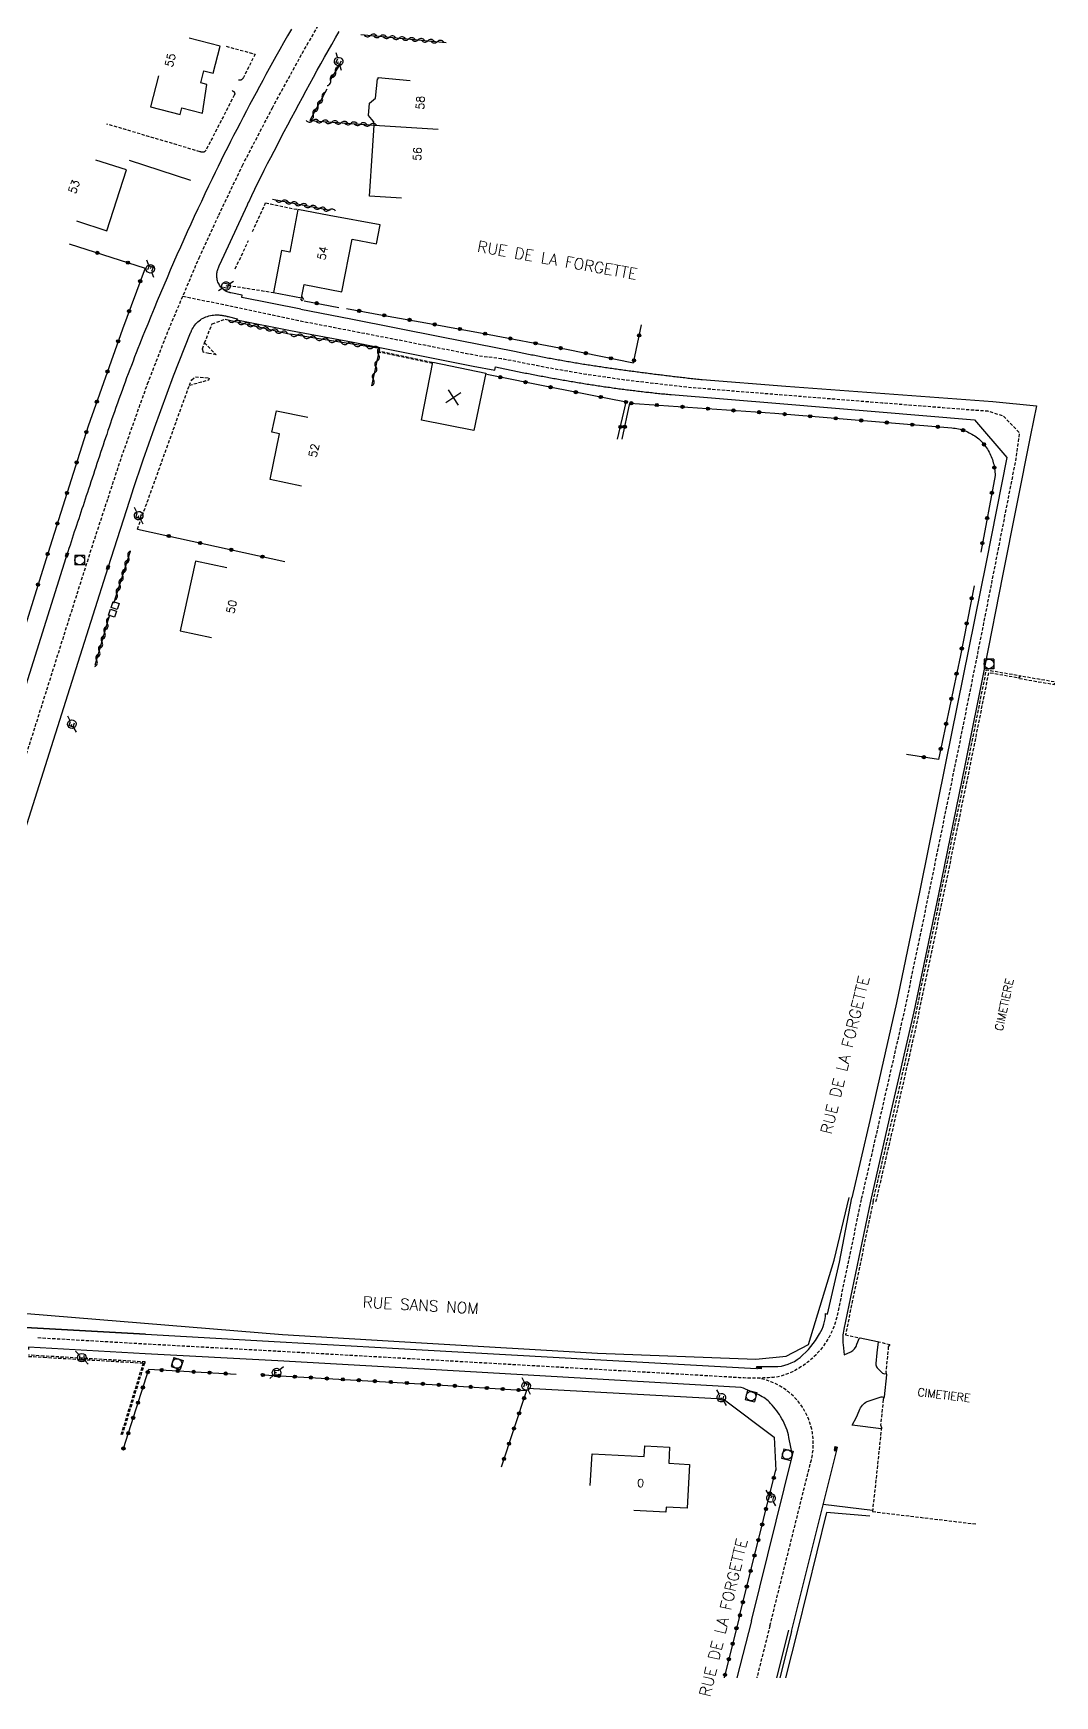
# Model space of a CAD drawing. Header units: millimetres. Extents: x 105000 to 106000, y 137997 to 139000.
# Drawn here: x 105215.8 to 105375.3, y 137997.2 to 138256.8 of the extents above; entities that cross this region are included whole.
import ezdxf
from ezdxf.enums import TextEntityAlignment as Align

# ---------------------------------------------------------------- set-up
doc = ezdxf.new("R2010")
doc.units = ezdxf.units.MM
doc.linetypes.add('DASHED', pattern=[0.75, 0.5, -0.25])
doc.layers.get('0').update_dxf_attribs({"linetype": 'CONTINUOUS'})
for name, color, linetype in [('W0001', 6, 'DASHED'), ('W0008', 7, 'CONTINUOUS'), ('W0100', 7, 'CONTINUOUS'), ('W0112', 1, 'DASHED'), ('W0310', 3, 'CONTINUOUS'), ('W0322', 7, 'CONTINUOUS'), ('W0330', 7, 'CONTINUOUS'), ('W0334', 7, 'CONTINUOUS'), ('W0400', 7, 'CONTINUOUS'), ('W0420', 7, 'CONTINUOUS'), ('W0471', 7, 'CONTINUOUS'), ('W0984', 7, 'CONTINUOUS'), ('W0989', 7, 'CONTINUOUS'), ('W0991', 7, 'CONTINUOUS'), ('W1102', 7, 'CONTINUOUS')]:
    doc.layers.add(name, color=color, linetype=linetype)
doc.styles.get("Standard").update_dxf_attribs({"font": 'romans.shx', "width": 0.85})

# ---------------------------------------------------------------- blocks, each defined once
blk = doc.blocks.new('t310o')
at = {"color": 0, "linetype": 'Continuous'}
for centre, start, end in [((-0.5, 0.38), 216.8699, 323.1304), ((0.5, -0.37), 36.8699, 143.1303)]:
    blk.add_arc(centre, 0.625, start, end, dxfattribs=at)
blk = doc.blocks.new('t322o')
at = {"color": 0, "linetype": 'Continuous'}
for radius in [0.25, 0.15]:
    blk.add_circle((0, 0), radius, dxfattribs=at)
blk = doc.blocks.new('T471')
for p, q in [((-0.333334, 0.333334), (-0.333334, -0.333334)), ((-0.333334, 0.333334), (0.333334, 0.333334)), ((-0.333334, 0), (0, 0)), ((0.500001, 0.500001), (1.000002, 1.000002)), ((-0.500001, -0.500001), (-1.000002, -1.000002)), ((-0.333334, -0.333334), (0.333334, -0.333334))]:
    blk.add_line(p, q)
blk.add_ellipse((0, 0), major_axis=(0.471405, 0.471405), ratio=1, start_param=5.4977871438, end_param=11.780972451)
blk = doc.blocks.new('t112o')
at = {"color": 0, "linetype": 'Continuous'}
for p, q in [((-0.5, 0.5), (0.5, 0.5)), ((-0.5, -0.5), (-0.5, 0.5)), ((0.5, 0.5), (0.5, -0.5)), ((0.5, -0.5), (-0.5, -0.5))]:
    blk.add_line(p, q, dxfattribs=at)
blk = doc.blocks.new('T400')
for p, q in [((-0.15, 0.3), (0.15, 0.3)), ((-0.15, -0.25), (-0.15, 0.3)), ((-0.15, 0.15), (0.15, 0.15)), ((-0.15, 0), (0.15, 0)), ((0.15, 0.3), (0.15, -0.25)), ((-0.15, -0.15), (0.15, -0.15)), ((-0.15, -0.25), (-0.15, -0.3)), ((-0.15, -0.3), (0.15, -0.3)), ((0.15, -0.3), (0.15, -0.25))]:
    blk.add_line(p, q)
blk = doc.blocks.new('T420')
for p, q in [((0.75, 0.75), (-0.75, 0.75)), ((-0.75, 0.75), (-0.75, -0.75)), ((0.75, 0.75), (0.75, -0.75)), ((0.75, -0.75), (-0.75, -0.75))]:
    blk.add_line(p, q)
blk.add_ellipse((0, 0), major_axis=(-0.53, 0.53), ratio=1, start_param=3.926991, end_param=10.210176)
blk = doc.blocks.new('t991o')
at = {"color": 0, "linetype": 'Continuous'}
for p, q in [((-1, 1), (1, -1)), ((-1, -1), (1, 1))]:
    blk.add_line(p, q, dxfattribs=at)

msp = doc.modelspace()

# ---------------------------------------------------------------- linework, layer by layer
at = {"layer": 'W0001'}
for points in [[(105214.55, 138143.6), (105221.77, 138166.46), (105224.96, 138176.49), (105227.49, 138184.26), (105229.6, 138190.65), (105233.66, 138202.1), (105236.93, 138210.49), (105241.71, 138221.76), (105244.78, 138228.45), (105248.48, 138236.18), (105253.15, 138245.18), (105257.8, 138253.7), (105262.94, 138262.54)], [(105239.19, 138215.81), (105256.77, 138212.08)], [(105330.83, 138008.15), (105328.77, 138000)]]:
    msp.add_lwpolyline(points, dxfattribs=at)
at = {"layer": 'W0001', "flags": 128}
msp.add_lwpolyline([(105256.77, 138212.08), (105273.65, 138208.81), (105285.3, 138206.5), (105288.88, 138206.07), (105296.4, 138204.6), (105301.78, 138203.67), (105308.27, 138202.72), (105317.99, 138201.6), (105324.82, 138201.02), (105331.32, 138200.51), (105340.88, 138199.74), (105348.34, 138199.15), (105357.82, 138198.4), (105362.17, 138198.05), (105364.82, 138197.87), (105367.26, 138197.08), (105369.77, 138194.47), (105369.24, 138190.45), (105364.02, 138163.88), (105360.16, 138144.67), (105355.08, 138119.87), (105351.84, 138104.3), (105348.05, 138087.65), (105346.37, 138080.31), (105345.08, 138074.72)], dxfattribs=at)
for points in [[(105345.08, 138074.72), (105341.3, 138056.49, -0.277524), (105332.13, 138047.01, -0.040221), (105326.01, 138046.89), (105302.17, 138048.27), (105276.98, 138049.7), (105254.08, 138051), (105233.38, 138052.13), (105216.32, 138053.11)], [(105330.83, 138008.15), (105337.3, 138034.05, 0.438577), (105328.89, 138046.83, 4.851501)]]:
    msp.add_lwpolyline(points, format="xyb", dxfattribs=at)
at = {"layer": 'W0008'}
msp.add_line((105233.35, 138053.69), (105214.59, 138054.73), dxfattribs=at)
for points in [[(105256.12, 138257.49), (105255.52, 138256.43), (105254.91, 138255.37), (105254.32, 138254.31), (105253.71, 138253.24), (105253.71, 138253.24), (105253.19, 138252.29), (105252.67, 138251.35), (105252.15, 138250.42), (105251.64, 138249.46), (105251.12, 138248.51), (105250.61, 138247.56), (105250.1, 138246.62), (105249.6, 138245.67), (105249.09, 138244.71), (105248.59, 138243.74), (105248.1, 138242.79), (105247.6, 138241.84), (105247.1, 138240.87), (105246.62, 138239.92), (105246.13, 138238.95), (105245.65, 138237.99), (105245.17, 138237.02), (105244.69, 138236.06), (105244.21, 138235.09), (105243.75, 138234.12), (105243.18, 138232.95), (105242.61, 138231.76), (105242.06, 138230.59), (105241.5, 138229.4), (105240.95, 138228.21), (105240.4, 138227.02), (105239.86, 138225.84), (105239.32, 138224.65), (105238.79, 138223.46), (105238.26, 138222.26), (105237.74, 138221.07), (105237.21, 138219.87), (105236.7, 138218.67), (105236.19, 138217.46), (105235.68, 138216.26), (105235.18, 138215.06), (105234.68, 138213.85), (105234.18, 138212.63), (105233.69, 138211.43), (105233.2, 138210.21), (105232.94, 138209.57), (105232.68, 138208.92), (105232.43, 138208.26), (105232.17, 138207.6), (105231.91, 138206.95), (105231.65, 138206.29), (105231.4, 138205.63), (105231.15, 138204.98), (105230.9, 138204.32), (105230.65, 138203.67), (105230.4, 138203.01), (105230.16, 138202.35), (105229.92, 138201.7), (105229.68, 138201.04), (105229.43, 138200.38), (105229.19, 138199.71), (105228.96, 138199.06), (105228.72, 138198.4), (105228.49, 138197.73), (105228.25, 138197.07), (105228.25, 138197.07), (105228.06, 138196.49), (105227.86, 138195.93), (105227.67, 138195.35), (105227.47, 138194.79), (105227.28, 138194.21), (105227.09, 138193.65), (105226.89, 138193.07), (105226.71, 138192.51), (105226.52, 138191.93), (105226.32, 138191.35), (105226.14, 138190.79), (105225.95, 138190.21), (105225.76, 138189.65), (105225.57, 138189.07), (105225.39, 138188.49), (105225.2, 138187.93), (105225.01, 138187.35), (105224.82, 138186.77), (105224.64, 138186.21), (105224.44, 138185.63), (105224.28, 138185.12), (105224.1, 138184.6), (105223.93, 138184.1), (105223.76, 138183.59), (105223.59, 138183.07), (105223.42, 138182.56), (105223.25, 138182.04), (105223.08, 138181.54), (105222.91, 138181.02), (105222.74, 138180.51), (105222.57, 138179.99), (105222.4, 138179.48), (105222.23, 138178.98), (105222.07, 138178.46), (105221.89, 138177.95), (105221.73, 138177.43), (105221.56, 138176.92), (105221.39, 138176.4), (105221.23, 138175.88), (105221.07, 138175.37), (105221.03, 138175.23), (105220.98, 138175.09), (105220.94, 138174.96), (105220.92, 138174.9)], [(105249.26, 138230.07), (105249.26, 138230.07), (105249.28, 138230.12), (105249.3, 138230.15), (105249.32, 138230.2), (105249.34, 138230.24), (105249.35, 138230.27), (105249.37, 138230.32), (105249.39, 138230.35), (105249.41, 138230.4), (105249.43, 138230.45), (105249.45, 138230.48), (105249.45, 138230.48), (105249.92, 138231.49), (105250.4, 138232.49), (105250.89, 138233.49), (105251.38, 138234.49), (105251.88, 138235.48), (105252.39, 138236.48), (105252.89, 138237.46), (105253.41, 138238.45), (105253.93, 138239.43), (105254.44, 138240.42), (105254.44, 138240.42), (105255, 138241.49), (105255.57, 138242.56), (105256.14, 138243.62), (105256.7, 138244.68), (105257.27, 138245.76), (105257.85, 138246.82), (105258.42, 138247.88), (105259, 138248.93), (105259.58, 138249.99), (105260.16, 138251.06), (105260.73, 138252.07), (105261.3, 138253.09), (105261.87, 138254.1), (105262.45, 138255.1), (105263.03, 138256.12), (105263.6, 138257.13)], [(105240.41, 138233.85), (105230.84, 138236.95)], [(105257.57, 138213.74), (105248.37, 138215.6), (105248.43, 138215.95), (105246.64, 138216.31), (105246.62, 138216.32), (105246.6, 138216.32), (105246.57, 138216.32), (105246.55, 138216.32), (105246.53, 138216.34), (105246.51, 138216.34), (105246.49, 138216.34), (105246.46, 138216.35), (105246.44, 138216.35), (105246.42, 138216.35), (105246.25, 138216.4), (105246.1, 138216.46), (105245.94, 138216.54), (105245.78, 138216.62), (105245.64, 138216.73), (105245.5, 138216.84), (105245.36, 138216.95), (105245.24, 138217.07), (105245.12, 138217.21), (105245.01, 138217.35), (105244.91, 138217.51), (105244.82, 138217.67), (105244.73, 138217.84), (105244.66, 138217.99), (105244.6, 138218.18), (105244.54, 138218.35), (105244.51, 138218.54), (105244.48, 138218.71), (105244.47, 138218.9), (105244.46, 138219.09), (105244.48, 138219.23), (105244.5, 138219.37), (105244.52, 138219.52), (105244.55, 138219.67), (105244.58, 138219.81), (105244.63, 138219.95), (105244.68, 138220.09), (105244.72, 138220.23), (105244.78, 138220.37), (105244.84, 138220.51), (105244.84, 138220.51), (105244.85, 138220.52), (105244.86, 138220.56), (105244.87, 138220.57), (105244.88, 138220.6), (105244.89, 138220.62), (105244.9, 138220.65), (105244.92, 138220.67), (105244.93, 138220.7), (105244.93, 138220.71), (105244.95, 138220.74), (105249.26, 138230.07)], [(105213.24, 138128.35), (105222.81, 138158.65), (105227.5, 138173.42), (105231.35, 138185.4), (105231.35, 138185.42), (105232.97, 138190.21), (105234.73, 138195.23), (105234.73, 138195.23), (105237.72, 138203.37), (105240.39, 138210.07), (105240.39, 138210.07), (105240.41, 138210.1), (105240.43, 138210.15), (105240.44, 138210.18), (105240.45, 138210.21), (105240.46, 138210.26), (105240.48, 138210.29), (105240.5, 138210.32), (105240.51, 138210.35), (105240.52, 138210.4), (105240.53, 138210.43), (105240.53, 138210.43), (105240.64, 138210.65), (105240.76, 138210.85), (105240.89, 138211.06), (105241.03, 138211.26), (105241.19, 138211.45), (105241.35, 138211.62), (105241.53, 138211.79), (105241.71, 138211.95), (105241.91, 138212.09), (105242.11, 138212.23), (105242.33, 138212.35), (105242.55, 138212.46), (105242.78, 138212.56), (105243.01, 138212.63), (105243.25, 138212.71), (105243.49, 138212.76), (105243.73, 138212.81), (105243.98, 138212.84), (105244.22, 138212.85), (105244.47, 138212.87), (105244.62, 138212.87), (105244.78, 138212.85), (105244.93, 138212.84), (105245.08, 138212.82), (105245.24, 138212.81), (105245.39, 138212.79), (105245.53, 138212.76), (105245.69, 138212.73), (105245.84, 138212.7), (105245.99, 138212.67), (105245.99, 138212.67), (105246.01, 138212.67), (105246.03, 138212.67), (105246.07, 138212.65), (105246.09, 138212.65), (105246.11, 138212.63), (105246.14, 138212.63), (105246.16, 138212.63), (105246.18, 138212.62), (105246.21, 138212.62), (105246.24, 138212.62), (105247.67, 138212.27), (105247.61, 138212.09), (105255.98, 138210.42)], [(105220.92, 138174.9), (105206.71, 138129.87), (105203.75, 138120.51)], [(105327.94, 138008.91), (105325.66, 138000)], [(105333.71, 138007.47), (105331.85, 138000)]]:
    msp.add_lwpolyline(points, dxfattribs=at)
at = {"layer": 'W0008', "flags": 128}
for points in [[(105257.57, 138213.74), (105265.39, 138212.27), (105279.54, 138209.45), (105290.94, 138207.19), (105291.19, 138207.13), (105291.43, 138207.08), (105291.67, 138207.03), (105291.92, 138206.99), (105292.16, 138206.94), (105292.41, 138206.89), (105292.65, 138206.84), (105292.89, 138206.79), (105293.14, 138206.74), (105293.38, 138206.69), (105293.63, 138206.64), (105293.87, 138206.6), (105294.11, 138206.55), (105294.36, 138206.5), (105294.6, 138206.45), (105294.85, 138206.41), (105295.09, 138206.36), (105295.34, 138206.31), (105295.58, 138206.27), (105295.83, 138206.22), (105296.07, 138206.18), (105296.32, 138206.13), (105296.56, 138206.09), (105296.81, 138206.04), (105297.05, 138206), (105297.29, 138205.95), (105297.54, 138205.91), (105297.78, 138205.86), (105298.03, 138205.82), (105298.27, 138205.78), (105298.52, 138205.73), (105298.77, 138205.69), (105299.01, 138205.65), (105299.26, 138205.61), (105299.5, 138205.56), (105299.75, 138205.52), (105299.99, 138205.48), (105300.24, 138205.44), (105300.48, 138205.4), (105300.73, 138205.36), (105300.97, 138205.31), (105301.22, 138205.27), (105301.46, 138205.23), (105301.71, 138205.19), (105301.96, 138205.15), (105302.2, 138205.12), (105302.45, 138205.08), (105302.69, 138205.04), (105302.94, 138205), (105303.19, 138204.96), (105303.43, 138204.92), (105303.68, 138204.89), (105303.92, 138204.85), (105304.17, 138204.81), (105304.42, 138204.78), (105304.66, 138204.74), (105304.91, 138204.7), (105305.16, 138204.67), (105305.4, 138204.63), (105305.65, 138204.6), (105305.9, 138204.56), (105306.14, 138204.53), (105306.39, 138204.49), (105306.63, 138204.46), (105306.88, 138204.42), (105307.13, 138204.39), (105307.37, 138204.36), (105307.62, 138204.32), (105307.87, 138204.29), (105308.11, 138204.25), (105308.36, 138204.22), (105308.61, 138204.19), (105308.85, 138204.15), (105309.1, 138204.12), (105309.35, 138204.09), (105309.59, 138204.05), (105309.84, 138204.02), (105310.09, 138203.99), (105310.34, 138203.95), (105310.59, 138203.92), (105310.84, 138203.89), (105311.08, 138203.86), (105311.33, 138203.82), (105311.58, 138203.79), (105311.83, 138203.76), (105312.08, 138203.73), (105312.33, 138203.69), (105312.57, 138203.66), (105312.82, 138203.63), (105313.07, 138203.6), (105313.32, 138203.57), (105313.57, 138203.54), (105313.82, 138203.51), (105314.06, 138203.48), (105314.31, 138203.44), (105314.56, 138203.41), (105314.81, 138203.38), (105315.06, 138203.35), (105315.31, 138203.32), (105315.56, 138203.29), (105315.8, 138203.26), (105316.05, 138203.23), (105316.3, 138203.2), (105316.55, 138203.17), (105316.8, 138203.14), (105317.05, 138203.12), (105317.3, 138203.09), (105317.54, 138203.06), (105317.79, 138203.03), (105318.04, 138203), (105318.29, 138202.97), (105318.54, 138202.94), (105318.79, 138202.91), (105319.04, 138202.89), (105319.29, 138202.86), (105319.53, 138202.83), (105319.78, 138202.8), (105320.03, 138202.78), (105320.28, 138202.75), (105333.33, 138201.71), (105365.65, 138199.34), (105372.43, 138198.65), (105371.5, 138194.1), (105367.13, 138172.1), (105364.39, 138158.05), (105361.24, 138142.49), (105357.13, 138122.41), (105353.29, 138104), (105349.47, 138087.34), (105346.54, 138074.47)], [(105255.98, 138210.42), (105265.75, 138208.58), (105284.51, 138204.84), (105287.9, 138204.21), (105287.99, 138204.74), (105288.23, 138204.69), (105288.48, 138204.63), (105288.72, 138204.58), (105288.97, 138204.53), (105289.21, 138204.48), (105289.46, 138204.43), (105289.7, 138204.38), (105289.95, 138204.33), (105290.19, 138204.28), (105290.44, 138204.23), (105290.68, 138204.18), (105290.93, 138204.13), (105291.18, 138204.08), (105291.42, 138204.03), (105291.67, 138203.98), (105291.91, 138203.93), (105292.16, 138203.88), (105292.4, 138203.83), (105292.65, 138203.78), (105292.9, 138203.74), (105293.14, 138203.69), (105293.39, 138203.64), (105293.63, 138203.59), (105293.88, 138203.55), (105294.13, 138203.5), (105294.37, 138203.45), (105294.62, 138203.41), (105294.86, 138203.36), (105295.11, 138203.31), (105295.36, 138203.27), (105295.6, 138203.22), (105295.85, 138203.18), (105296.1, 138203.13), (105296.34, 138203.09), (105296.59, 138203.04), (105296.83, 138203), (105297.08, 138202.95), (105297.33, 138202.91), (105297.57, 138202.87), (105297.82, 138202.82), (105298.07, 138202.78), (105298.32, 138202.74), (105298.57, 138202.69), (105298.81, 138202.65), (105299.06, 138202.61), (105299.31, 138202.56), (105299.56, 138202.52), (105299.81, 138202.48), (105300.06, 138202.44), (105300.3, 138202.4), (105300.55, 138202.36), (105300.8, 138202.31), (105301.05, 138202.27), (105301.3, 138202.23), (105301.55, 138202.19), (105301.79, 138202.15), (105302.04, 138202.11), (105302.29, 138202.07), (105302.54, 138202.03), (105302.79, 138201.99), (105303.04, 138201.96), (105303.29, 138201.92), (105303.54, 138201.88), (105303.78, 138201.84), (105304.03, 138201.8), (105304.28, 138201.77), (105304.53, 138201.73), (105304.78, 138201.69), (105305.03, 138201.65), (105305.28, 138201.62), (105305.53, 138201.58), (105305.78, 138201.55), (105306.03, 138201.51), (105306.28, 138201.48), (105306.52, 138201.44), (105306.77, 138201.41), (105307.02, 138201.37), (105307.27, 138201.34), (105307.51, 138201.31), (105307.76, 138201.28), (105308, 138201.24), (105308.25, 138201.21), (105308.49, 138201.18), (105308.74, 138201.15), (105308.99, 138201.12), (105309.23, 138201.09), (105309.48, 138201.06), (105309.72, 138201.03), (105309.97, 138201), (105310.22, 138200.97), (105310.46, 138200.94), (105310.71, 138200.91), (105310.96, 138200.88), (105311.2, 138200.85), (105311.45, 138200.82), (105311.69, 138200.8), (105311.94, 138200.77), (105312.19, 138200.74), (105312.43, 138200.72), (105312.68, 138200.69), (105312.93, 138200.66), (105313.17, 138200.64), (105313.42, 138200.61), (105313.67, 138200.59), (105313.91, 138200.56), (105314.16, 138200.54), (105314.41, 138200.51), (105314.65, 138200.49), (105314.9, 138200.46), (105315.15, 138200.44), (105315.39, 138200.42), (105332.4, 138199.05), (105362.79, 138196.46), (105367.83, 138190.6), (105364.61, 138174.24), (105358.27, 138142.84), (105354.22, 138122.99), (105350.58, 138105.42), (105346.43, 138087.07), (105343.63, 138074.97)]]:
    msp.add_lwpolyline(points, dxfattribs=at)
for points in [[(105214.69, 138055.05), (105214.59, 138054.73), (105233.35, 138053.69), (105254.36, 138052.47), (105276.52, 138051.25), (105303.48, 138049.71), (105328.72, 138048.32), (105328.77, 138048.62), (105331.55, 138048.62, 0.177788), (105335.54, 138050.07, 0.085946), (105338.6, 138053.73, 0.118908), (105339.53, 138056.89), (105339.84, 138056.83), (105341.69, 138064.93), (105343.63, 138074.97)], [(105346.54, 138074.47), (105342.37, 138054.48, 0.09352), (105342.28, 138052.02), (105342.43, 138050.45), (105343.45, 138050.94, 0.226671), (105344.41, 138052.12), (105344.82, 138053.12)], [(105347.73, 138052.5), (105347.55, 138050.78), (105347.38, 138049.1, 0.209751), (105347.6, 138048.44), (105348.23, 138047.74, 0.299172), (105349, 138047.53, 1.328929)], [(105327.94, 138008.91), (105334.37, 138034.79), (105333.81, 138037.57, 0.081648), (105332.7, 138040.49, 0.054171), (105330.95, 138042.86, 0.100188), (105329.12, 138044.19, 0.013832), (105326.34, 138045.37), (105302.09, 138046.77), (105276.9, 138048.2), (105254, 138049.5), (105233.3, 138050.63), (105215.08, 138051.68), (105215.05, 138051.3)], [(105348.21, 138038.93), (105343.67, 138039.48), (105344.36, 138040.74), (105344.75, 138041.74, -0.182997), (105346.04, 138043.19), (105348.05, 138043.87, -0.223524), (105348.63, 138043.8, 5.527178)]]:
    msp.add_lwpolyline(points, format="xyb", dxfattribs=at)
at = {"layer": 'W0100'}
for points in [[(105235.35, 138250.21), (105234.12, 138245.37), (105238.78, 138244.18), (105239.03, 138245.2), (105242.26, 138244.38), (105242.93, 138248.84), (105241.96, 138249.09), (105242.46, 138250.96), (105243.9, 138250.59), (105245, 138254.82), (105240.16, 138256.07)], [(105273.32, 138231.07), (105268.33, 138231.4), (105268.8, 138238.46), (105269.05, 138242.51), (105269.07, 138242.77), (105268.97, 138242.77), (105268.99, 138243.06), (105268.93, 138243.07), (105268.18, 138244.01), (105268.31, 138245.95), (105269.26, 138246.7), (105269.54, 138249.73), (105269.66, 138249.73), (105269.68, 138249.92), (105274.66, 138249.46)], [(105222.55, 138227.54), (105227.32, 138226.01), (105230.37, 138235.49), (105225.61, 138237.02)], [(105262.04, 138228.38), (105257.13, 138229.32), (105255.87, 138222.68), (105254.57, 138222.93), (105253.31, 138216.36), (105253.31, 138216.36)], [(105257.71, 138186.13), (105252.82, 138187.15), (105254.28, 138194.31), (105253.08, 138194.54), (105253.77, 138197.88), (105258.67, 138196.88)], [(105246.02, 138173.34), (105241.14, 138174.4), (105238.75, 138163.54), (105243.63, 138162.48)], [(105302.79, 138030.03), (105303.07, 138035.02), (105311.22, 138034.56), (105311.32, 138036.27), (105315.17, 138036.05), (105315.03, 138033.54), (105318.27, 138033.36), (105317.89, 138026.49), (105314.64, 138026.67), (105314.6, 138025.87), (105309.61, 138026.16)]]:
    msp.add_lwpolyline(points, dxfattribs=at)
at = {"layer": 'W0100', "flags": 128}
msp.add_lwpolyline([(105253.31, 138216.36), (105257.7, 138215.51), (105258.1, 138217.62), (105264, 138216.44), (105265.6, 138224.7), (105269.41, 138223.98), (105269.97, 138226.91), (105262.04, 138228.38)], dxfattribs=at)
msp.add_lwpolyline([(105278.22, 138205.47), (105286.47, 138203.78), (105284.63, 138194.81), (105276.43, 138196.43)], close=True, dxfattribs=at)
at = {"layer": 'W0112'}
for points in [[(105245.93, 138254.81), (105250.46, 138253.59), (105248.64, 138249.95), (105248.64, 138249.95), (105248.64, 138249.95), (105248.64, 138249.95), (105248.64, 138249.95), (105248.64, 138249.95), (105248.64, 138249.95), (105248.64, 138249.95), (105248.64, 138249.95), (105248.64, 138249.95), (105248.64, 138249.95), (105248.61, 138249.9), (105248.58, 138249.85), (105248.55, 138249.81), (105248.52, 138249.76), (105248.48, 138249.71), (105248.44, 138249.67), (105248.4, 138249.63), (105248.36, 138249.6), (105248.32, 138249.57), (105248.28, 138249.56), (105248.24, 138249.54), (105248.2, 138249.52), (105248.16, 138249.52), (105248.13, 138249.52), (105248.08, 138249.52), (105248.04, 138249.52), (105248, 138249.52), (105247.96, 138249.54), (105247.93, 138249.54), (105247.88, 138249.54)], [(105246.87, 138247.88), (105246.91, 138247.87), (105246.95, 138247.84), (105246.99, 138247.82), (105247.03, 138247.81), (105247.06, 138247.79), (105247.1, 138247.76), (105247.13, 138247.73), (105247.16, 138247.71), (105247.18, 138247.68), (105247.21, 138247.65), (105247.23, 138247.6), (105247.25, 138247.56), (105247.26, 138247.51), (105247.27, 138247.46), (105247.28, 138247.42), (105247.28, 138247.37), (105247.27, 138247.32), (105247.25, 138247.27), (105247.24, 138247.24), (105247.21, 138247.2), (105247.21, 138247.2), (105247.21, 138247.2), (105247.21, 138247.2), (105247.21, 138247.2), (105247.21, 138247.2), (105247.21, 138247.2), (105247.21, 138247.2), (105247.21, 138247.2), (105247.21, 138247.2), (105247.21, 138247.2), (105242.79, 138238.6), (105242.79, 138238.6), (105242.79, 138238.6), (105242.79, 138238.6), (105242.79, 138238.6), (105242.79, 138238.6), (105242.79, 138238.6), (105242.79, 138238.6), (105242.79, 138238.6), (105242.79, 138238.59), (105242.79, 138238.59), (105242.76, 138238.56), (105242.73, 138238.51), (105242.7, 138238.48), (105242.67, 138238.43), (105242.63, 138238.4), (105242.59, 138238.37), (105242.55, 138238.34), (105242.5, 138238.32), (105242.46, 138238.29), (105242.42, 138238.27), (105242.36, 138238.26), (105242.31, 138238.26), (105242.25, 138238.26), (105242.2, 138238.26), (105242.14, 138238.27), (105242.09, 138238.27), (105242.03, 138238.29), (105241.98, 138238.31), (105241.93, 138238.32), (105241.87, 138238.34), (105241.87, 138238.34), (105241.87, 138238.34), (105241.87, 138238.34), (105241.87, 138238.34), (105241.87, 138238.34), (105241.86, 138238.34), (105241.86, 138238.34), (105241.86, 138238.34), (105241.86, 138238.34), (105241.86, 138238.34), (105227.28, 138242.67)], [(105250.07, 138225.87), (105252.09, 138230.34), (105257.13, 138229.32)], [(105247.36, 138220.07), (105249.42, 138224.49)], [(105246.22, 138217.48), (105253.31, 138216.36)], [(105242.57, 138208.49), (105244.39, 138206.62), (105243.23, 138206.85), (105242.38, 138207.01), (105242.25, 138207.54), (105242.57, 138208.49), (105243.75, 138211.48), (105245.78, 138212.17)], [(105232.09, 138179.4), (105240.19, 138201.87), (105240.57, 138202.73), (105241.13, 138203.17), (105241.13, 138203.17), (105243.34, 138203.02)], [(105240.19, 138201.87), (105243.21, 138202.73), (105243.34, 138203.02)], [(105346.94, 138074.41), (105342.62, 138053.59), (105344.91, 138053.1)], [(105347.62, 138052.53), (105349.58, 138052.09), (105349.32, 138051.72), (105348.94, 138047.8), (105349.04, 138047.36)], [(105215.08, 138050.22), (105217.47, 138050.08), (105233.29, 138049.17), (105233.3, 138049.35), (105217.49, 138050.27), (105215.09, 138050.41)], [(105232.97, 138049.18), (105229.51, 138037.98)], [(105233.18, 138049.17), (105229.7, 138037.92)], [(105348.67, 138043.92), (105348.53, 138043.47), (105348.11, 138039.54), (105348.24, 138039.13), (105346.85, 138025.98), (105363.04, 138024.04)]]:
    msp.add_lwpolyline(points, dxfattribs=at)
at = {"layer": 'W0112', "flags": 128}
for points in [[(105257.74, 138215.7), (105258.06, 138215.22), (105257.81, 138215.06), (105257.48, 138215.54), (105257.5, 138215.55)], [(105278.18, 138205.27), (105269.88, 138207.01), (105269.92, 138207.21), (105278.22, 138205.47)], [(105346.94, 138074.41), (105349.98, 138087.43), (105353.04, 138100.98), (105357.52, 138122.42), (105361.63, 138142.32), (105364.64, 138157.43), (105369.75, 138156.55), (105369.68, 138156.15), (105364.96, 138156.97), (105362.02, 138142.24), (105357.92, 138122.34), (105353.44, 138100.89), (105350.37, 138087.34), (105347.34, 138074.34)]]:
    msp.add_lwpolyline(points, dxfattribs=at)
msp.add_lwpolyline([(105369.78, 138156.09), (105375.24, 138155.15), (105375.3, 138155.53), (105369.85, 138156.47)], close=True, dxfattribs=at)
at = {"layer": 'W0310'}
for points in [[(105266.96, 138256.63), (105280.3, 138255.4)], [(105262.18, 138249.45), (105263.78, 138252.09)], [(105261.67, 138248.09), (105259, 138243.2), (105269.05, 138242.51)], [(105253.19, 138230.92), (105262.2, 138229.2)], [(105245.78, 138212.17), (105256, 138209.84)], [(105228.4, 138167.87), (105230.99, 138175.99)], [(105225.5, 138158.17), (105227.79, 138166.1)]]:
    msp.add_lwpolyline(points, dxfattribs=at)
at = {"layer": 'W0310', "flags": 128}
msp.add_lwpolyline([(105268.7, 138201.81), (105269.65, 138206.38), (105269.81, 138207.23), (105269.92, 138207.6), (105259.8, 138209.24), (105256, 138209.84)], dxfattribs=at)
at = {"layer": 'W0322'}
for points in [[(105221.4, 138223.98), (105233.28, 138220.15), (105229.73, 138210.62), (105224.4, 138195.49), (105217.77, 138174.62), (105213.08, 138159.59), (105213.08, 138159.59), (105201.81, 138123.05)], [(105232.09, 138179.4), (105255.11, 138174.34)], [(105229.9, 138035.84), (105233.84, 138048.2), (105247.48, 138047.45)], [(105251.67, 138047.32), (105278.11, 138045.85), (105292.85, 138044.89), (105288.88, 138032.91)], [(105326.02, 138009.42), (105331.74, 138032.49)], [(105326.02, 138009.42), (105323.7, 138000)]]:
    msp.add_lwpolyline(points, dxfattribs=at)
at = {"layer": 'W0322', "flags": 128}
for points in [[(105258.11, 138215.04), (105263.54, 138214.04)], [(105264.72, 138213.84), (105270.37, 138212.84), (105277.12, 138211.62), (105285.91, 138210.02), (105299.05, 138207.51), (105309.53, 138205.36), (105310.76, 138211.31)], [(105307.06, 138193.43), (105308.39, 138199.25), (105296.74, 138201.54), (105286.66, 138203.54)], [(105307.75, 138193.43), (105308.97, 138199.08), (105331.62, 138197.49), (105359.26, 138195.21), (105359.51, 138195.19), (105359.77, 138195.15), (105360.02, 138195.11), (105360.27, 138195.06), (105360.52, 138195), (105360.76, 138194.93), (105361, 138194.85), (105361.24, 138194.77), (105361.47, 138194.68), (105361.7, 138194.58), (105361.93, 138194.47), (105362.16, 138194.36), (105362.38, 138194.23), (105362.6, 138194.1), (105362.82, 138193.96), (105363.03, 138193.82), (105363.24, 138193.65), (105363.45, 138193.49), (105363.64, 138193.31), (105363.83, 138193.13), (105364.01, 138192.94), (105364.17, 138192.74), (105364.34, 138192.54), (105364.49, 138192.33), (105364.64, 138192.12), (105364.78, 138191.9), (105364.91, 138191.67), (105365.04, 138191.44), (105365.16, 138191.2), (105365.27, 138190.97), (105365.37, 138190.74), (105365.47, 138190.5), (105365.56, 138190.26), (105365.64, 138190.02), (105365.71, 138189.78), (105365.77, 138189.53), (105365.83, 138189.29), (105365.87, 138189.04), (105365.91, 138188.79), (105365.95, 138188.54), (105365.97, 138188.28), (105365.99, 138188.03), (105365.99, 138187.77), (105363.74, 138175.8)], [(105362.71, 138170.56), (105360.58, 138159.66), (105357.17, 138143.44), (105352.18, 138144.21)]]:
    msp.add_lwpolyline(points, dxfattribs=at)
at = {"layer": 'W0330'}
for points in [[(105214.81, 138056.93), (105254.71, 138053.65), (105276.45, 138052.33), (105303.92, 138050.74), (105328.61, 138049.8), (105333.35, 138050.27), (105336.88, 138052.06), (105340.85, 138065.22), (105343.21, 138075.04)], [(105292.96, 138045.28), (105323.51, 138043.61), (105331.49, 138037.58), (105331.76, 138032.4)], [(105346.43, 138025.29), (105339.66, 138025.82), (105335.13, 138007.43)], [(105335.13, 138007.43), (105333.28, 138000)]]:
    msp.add_lwpolyline(points, dxfattribs=at)
at = {"layer": 'W0334'}
for points in [[(105344.91, 138053.1), (105347.62, 138052.53)], [(105349.04, 138047.36), (105348.67, 138043.92)], [(105346.87, 138026.17), (105339.17, 138027.1)], [(105334.19, 138007.27), (105332.37, 138000)]]:
    msp.add_lwpolyline(points, dxfattribs=at)
at = {"layer": 'W0334', "flags": 128}
msp.add_lwpolyline([(105334.19, 138007.27), (105341.4, 138035.99), (105340.92, 138036.11)], dxfattribs=at)
at = {"layer": 'W1102'}
msp.add_lwpolyline([(105269.05, 138242.51), (105279.05, 138241.85)], dxfattribs=at)

# ---------------------------------------------------------------- block references
at = {"layer": 'W0112'}
for p, rotation in [((105228.18, 138166.28), 251.8004623478496), ((105228.59, 138167.49), 251.800462346982)]:
    msp.add_blockref('t112o', p, dxfattribs=dict(at, rotation=rotation))
at = {"layer": 'W0310'}
for p, rotation in [((105268.46, 138256.5), 354.7116858292263), ((105269.95, 138256.36), 354.7116858292263), ((105271.44, 138256.22), 354.7116858292263), ((105272.94, 138256.08), 354.7116858292263), ((105274.43, 138255.94), 354.7116858292263), ((105275.93, 138255.8), 354.7116858292263), ((105277.42, 138255.67), 354.7116858292263), ((105278.91, 138255.53), 354.7116858292263), ((105262.22, 138249.53), 58.6399975901116), ((105263, 138250.81), 58.6399975901116), ((105260.95, 138246.77), 241.350729399272), ((105259.51, 138244.14), 241.350729399272), ((105260.23, 138245.45), 241.350729399272), ((105259.42, 138243.17), 356.088433035238), ((105260.92, 138243.07), 356.088433035238), ((105262.41, 138242.96), 356.088433035238), ((105263.91, 138242.86), 356.088433035238), ((105265.41, 138242.76), 356.088433035238), ((105266.9, 138242.66), 356.088433035238), ((105268.4, 138242.55), 356.088433035238), ((105254.66, 138230.63), 349.1977276604538), ((105256.14, 138230.35), 349.1977276604538), ((105257.61, 138230.07), 349.1977276604538), ((105259.08, 138229.79), 349.1977276604538), ((105260.56, 138229.51), 349.1977276604538), ((105262.03, 138229.23), 349.1977276604538), ((105247.25, 138211.83), 347.1561598244385), ((105248.71, 138211.5), 347.1561598244385), ((105250.17, 138211.16), 347.1561598244385), ((105251.63, 138210.83), 347.1561598244385), ((105253.1, 138210.5), 347.1561598244385), ((105254.56, 138210.16), 347.1561598244385), ((105257, 138209.68), 171.0479659839005), ((105258.98, 138209.37), 171.0479659839005), ((105260.95, 138209.05), 170.7972209198318), ((105262.93, 138208.73), 170.7972209198318), ((105264.9, 138208.41), 170.7972209198318), ((105266.87, 138208.09), 170.7972209198318), ((105268.85, 138207.77), 170.7972209198318), ((105269.71, 138206.71), 79.7491093676992), ((105269.31, 138204.75), 78.18775929805669), ((105268.9, 138202.79), 78.18775929805669), ((105230.22, 138173.59), 72.34492775696688), ((105230.68, 138175.02), 72.34492775696688), ((105229.31, 138170.73), 72.34492775696688), ((105229.77, 138172.16), 72.34492775696688), ((105228.86, 138169.3), 72.34492775696688), ((105226.96, 138163.22), 73.86097205006295), ((105227.38, 138164.66), 73.86097205006295), ((105226.12, 138160.34), 73.86097205006295), ((105226.54, 138161.78), 73.86097205006295), ((105225.71, 138158.9), 73.86097205006295)]:
    msp.add_blockref('t310o', p, dxfattribs=dict(at, rotation=rotation))
at = {"layer": 'W0322'}
for p, rotation in [((105225.82, 138222.55), 342.1324268545377), ((105230.58, 138221.02), 342.1324268545377), ((105232.52, 138218.12), 249.5884962492573), ((105230.78, 138213.44), 249.5884962492573), ((105260.07, 138214.68), 349.6029524035734), ((105266.69, 138213.49), 350.0058344236979), ((105270.63, 138212.79), 349.7460265330051), ((105274.57, 138212.08), 349.7460265330051), ((105278.5, 138211.37), 349.6717026790504), ((105282.44, 138210.65), 349.6717026790504), ((105229.07, 138208.74), 250.5937764999197), ((105286.37, 138209.93), 349.2000343248539), ((105290.3, 138209.18), 349.2000343248539), ((105294.23, 138208.43), 349.2000343248539), ((105298.16, 138207.68), 349.2000343248539), ((105310.42, 138209.66), 78.332645391724), ((105302.08, 138206.89), 348.3932042071041), ((105306, 138206.08), 348.3932042071041), ((105309.61, 138205.75), 78.332645391724), ((105227.41, 138204.02), 250.5937764999197), ((105288.74, 138203.13), 168.8094645731445), ((105292.67, 138202.35), 168.8094645731445), ((105296.59, 138201.57), 168.8094645731445), ((105300.52, 138200.8), 168.8603546396045), ((105304.44, 138200.03), 168.8603546396045), ((105225.75, 138199.31), 250.5937764999197), ((105308.36, 138199.26), 168.8603546396045), ((105309.19, 138199.07), 355.9674420185083), ((105313.18, 138198.79), 355.9674420185083), ((105317.17, 138198.5), 355.9674420185083), ((105321.16, 138198.22), 355.9674420185083), ((105325.15, 138197.94), 355.9674420185083), ((105329.14, 138197.66), 355.9674420185083), ((105333.13, 138197.36), 355.2982303352248), ((105224.11, 138194.58), 252.3729219162684), ((105307.5, 138195.38), 77.04760762420004), ((105308.17, 138195.39), 77.74506883968634), ((105337.12, 138197.03), 355.2982303352248), ((105341.1, 138196.71), 355.2982303352248), ((105345.09, 138196.38), 355.2982303352248), ((105349.08, 138196.05), 355.2982303352248), ((105353.06, 138195.72), 355.2982303352248), ((105357.05, 138195.39), 355.2982303352248), ((105361, 138194.85), 340.6536145608681), ((105364.26, 138192.63), 308.5359139294935), ((105222.6, 138189.82), 252.3729219162684), ((105365.88, 138189.02), 279.0612128197105), ((105221.08, 138185.05), 252.3729219162684), ((105365.49, 138185.07), 259.3318942082816), ((105219.57, 138180.29), 252.3729219162684), ((105364.75, 138181.14), 259.3318942082816), ((105236.97, 138178.33), 347.598919383116), ((105241.86, 138177.25), 347.598919383116), ((105364, 138177.21), 259.3318942082816), ((105218.06, 138175.52), 252.3729219162684), ((105246.74, 138176.18), 347.598919383116), ((105251.62, 138175.1), 347.598919383116), ((105216.56, 138170.75), 252.6799484113927), ((105362.33, 138168.6), 258.9162275499817), ((105361.56, 138164.68), 258.9162275499817), ((105360.79, 138160.75), 258.9162275499817), ((105359.98, 138156.83), 258.1197299060988), ((105359.16, 138152.92), 258.1197299060988), ((105358.34, 138149), 258.1197299060988), ((105354.88, 138143.8), 171.2328026214434), ((105357.51, 138145.09), 258.1197299060988), ((105233.7, 138047.75), 72.3128195209605), ((105235.87, 138048.08), 356.864416448471), ((105238.37, 138047.95), 356.864416448471), ((105240.87, 138047.81), 356.864416448471), ((105243.36, 138047.67), 356.864416448471), ((105245.86, 138047.54), 356.864416448471), ((105251.67, 138047.32), 356.797976395034), ((105254.17, 138047.18), 356.797976395034), ((105256.67, 138047.05), 356.797976395034), ((105259.16, 138046.91), 356.797976395034), ((105261.66, 138046.77), 356.797976395034), ((105264.15, 138046.63), 356.797976395034), ((105266.65, 138046.49), 356.797976395034), ((105232.94, 138045.37), 72.3128195209605), ((105269.15, 138046.35), 356.797976395034), ((105271.64, 138046.21), 356.797976395034), ((105274.14, 138046.07), 356.797976395034), ((105276.64, 138045.93), 356.797976395034), ((105279.13, 138045.78), 356.279810083035), ((105281.63, 138045.62), 356.279810083035), ((105284.12, 138045.45), 356.279810083035), ((105286.62, 138045.29), 356.279810083035), ((105289.11, 138045.13), 356.279810083035), ((105291.6, 138044.97), 356.279810083035), ((105232.18, 138042.99), 72.3128195209605), ((105291.67, 138041.33), 251.636415811297), ((105292.46, 138043.7), 251.636415811297), ((105231.42, 138040.61), 72.3128195209605), ((105290.88, 138038.96), 251.636415811297), ((105230.66, 138038.22), 72.3128195209605), ((105290.1, 138036.58), 251.636415811297), ((105229.9, 138035.84), 72.3128195209605), ((105289.31, 138034.21), 251.636415811297), ((105331.44, 138031.25), 76.067206572554), ((105330.83, 138028.83), 76.067206572554), ((105330.23, 138026.4), 76.067206572554), ((105329.63, 138023.97), 76.067206572554), ((105329.03, 138021.55), 76.067206572554), ((105328.43, 138019.12), 76.067206572554), ((105327.82, 138016.7), 76.067206572554), ((105327.22, 138014.27), 76.067206572554), ((105326.62, 138011.84), 76.067206572554), ((105325.61, 138007.77), 256.1821691775991), ((105326.16, 138009.8), 256.0128701337558), ((105325.02, 138005.34), 256.1821691775991), ((105324.42, 138002.92), 256.1821691775991), ((105323.82, 138000.49), 256.1821691775991)]:
    msp.add_blockref('t322o', p, dxfattribs=dict(at, rotation=rotation))
at = {"layer": 'W0400'}
for p, rotation in [((105221.07, 138175.37), 342.3720630567226), ((105227.49, 138173.42), 162.3720630563549), ((105329.18, 138048.45), 268.2942427050009), ((105341.1, 138035.8), 347.7176024077299)]:
    msp.add_blockref('T400', p, dxfattribs=dict(at, rotation=rotation))
at = {"layer": 'W0420'}
for p in [(105223.05, 138174.56), (105365.03, 138158.36)]:
    msp.add_blockref('T420', p, dxfattribs=at)
for p, rotation in [((105238.27, 138049.11), 72.3128195209605), ((105327.89, 138044.01), 76.067206572554), ((105333.54, 138034.89), 76.067206572554)]:
    msp.add_blockref('T420', p, dxfattribs=dict(at, rotation=rotation))
at = {"layer": 'W0471'}
for p, rotation in [((105263.49, 138252.42), 60.68404804193845), ((105234.09, 138220.07), 246.8037083984546), ((105245.92, 138217.38), 168.0604852656149), ((105232.28, 138181.51), 72.18383483793839), ((105221.85, 138148.95), 72.4695171687083), ((105223.41, 138050.02), 90), ((105253.81, 138047.69), 356.86441644847), ((105292.78, 138045.6), 251.636415811297), ((105323.26, 138043.78), 76.067206572554), ((105331, 138028.1), 255.914661994922)]:
    msp.add_blockref('T471', p, dxfattribs=dict(at, rotation=rotation))
at = {"layer": 'W0991', "rotation": 348.376281985756}
msp.add_blockref('t991o', (105281.39, 138199.96), dxfattribs=at)

# ---------------------------------------------------------------- texts
at = {"layer": 'W0984'}
for rotation, p in [(77.9614, (105367.41, 138105.13)), (353.1739, (105358.01, 138044.18))]:
    msp.add_text('CIMETIERE', height=1.25, rotation=rotation, dxfattribs=at).set_placement(p, align=Align.MIDDLE)
at = {"layer": 'W0989'}
for s, rotation, p in [('RUE DE LA FORGETTE', 350.0009, (105297.66, 138221.41)), ('RUE DE LA FORGETTE', 76.3168, (105342.57, 138097.29)), ('RUE SANS NOM', 356.7519, (105276.32, 138058.21)), ('RUE DE LA FORGETTE', 76.6013, (105323.57, 138009.43))]:
    msp.add_text(s, height=1.75, rotation=rotation, dxfattribs=at).set_placement(p, align=Align.MIDDLE)
at = {"layer": 'W0991'}
for s, rotation, p in [('55', 76, (105237.21, 138252.65)), ('58', 87, (105276.24, 138246)), ('56', 87, (105275.78, 138237.99)), ('53', 71, (105222.18, 138232.89)), ('54', 78, (105260.99, 138222.51)), ('52', 78, (105259.64, 138191.69)), ('50', 78, (105246.78, 138167.3)), ('0', 356.764, (105310.64, 138030.44))]:
    msp.add_text(s, height=1.25, rotation=rotation, dxfattribs=at).set_placement(p, align=Align.MIDDLE)

doc.saveas('drawing.dxf')
